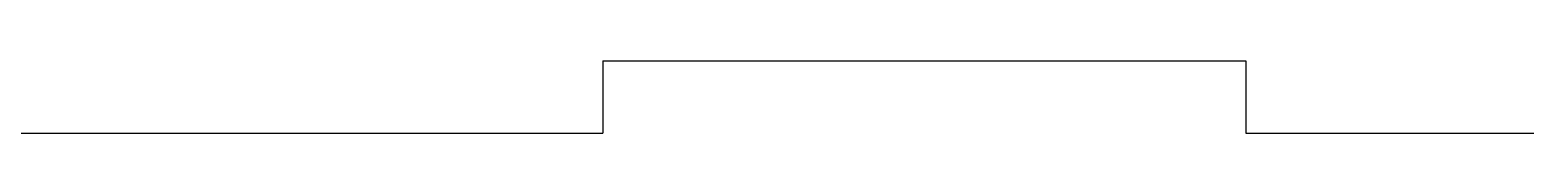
# Model space of a CAD drawing. Header units: metres. Extents: x -544 to 104, y 0 to 186.
# Drawn here: x -138.5 to -55.7, y 182 to 186 of the extents above; entities that cross this region are included whole.
import ezdxf

# ---------------------------------------------------------------- set-up
doc = ezdxf.new("R2010")
doc.units = ezdxf.units.M

msp = doc.modelspace()

# ---------------------------------------------------------------- linework, layer by layer
at = {"layer": 'GROUP1'}
for p, q in [((-106.8, 186), (-71.2, 186)), ((-106.8, 186), (-106.8, 182)), ((-71.2, 186), (-71.2, 182)), ((-142.4, 182), (-106.8, 182)), ((-71.2, 182), (-35.6, 182))]:
    msp.add_line(p, q, dxfattribs=at)

doc.saveas('drawing.dxf')
